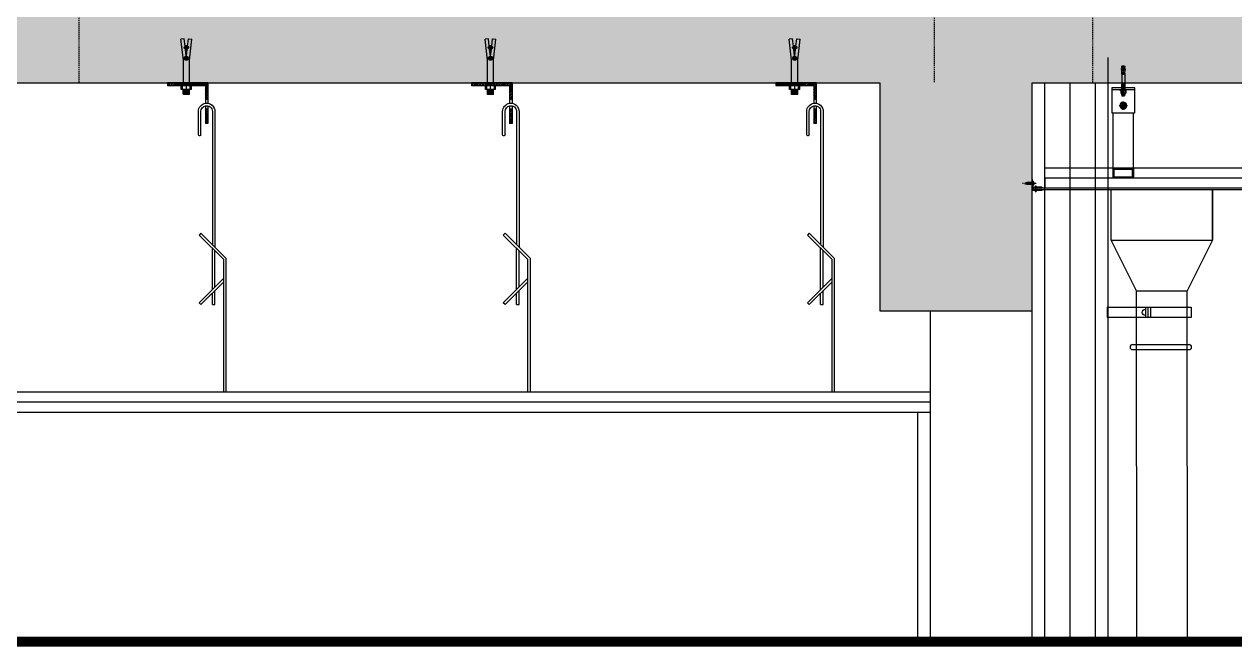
# Model space of a CAD drawing. Header units: inches. Extents: x 21 to 32698, y 13 to 3712.
# Drawn here: x 24511 to 24749.8, y 3074.3 to 3197.1 of the extents above; entities that cross this region are included whole.
import ezdxf

# ---------------------------------------------------------------- set-up
doc = ezdxf.new("R2010")
doc.units = ezdxf.units.IN
doc.header["$MEASUREMENT"] = 0
for name, pattern in [('CIZGI', [0.4, 0.25, -0.15]), ('DASHDOT', [1, 0.5, -0.25, 0, -0.25]), ('DASHED2', [0.375, 0.25, -0.125])]:
    doc.linetypes.add(name, pattern=pattern)
for name, color, linetype, lineweight in [('Z_MİM_$AUDIT_BAD_LAYER1', 8, 'Continuous', 25), ('Z_MİM_-KM-ALUMINIUM-09', 8, 'Continuous', 25), ('Z_MİM_-KM-CEILING', 8, 'Continuous', 25), ('Z_MİM_-KM-Gor-05', 8, 'Continuous', 25), ('Z_MİM_-KM-Gor-15', 8, 'Continuous', 25), ('Z_MİM_-KM-IRON-05', 8, 'Continuous', 25), ('Z_MİM_-KM-IRON-09', 8, 'Continuous', 25), ('Z_MİM_-KM-IZO-THERMAL-PATTERN', 8, 'Continuous', 25), ('Z_MİM_-KM-IZO-THERMAL-ROCKWOOL', 8, 'BATTING', 25), ('Z_MİM_-KM-PATTERN-STRC', 8, 'Continuous', 25), ('Z_MİM_-KM-ROOF-AŞIK', 8, 'Continuous', 25), ('Z_MİM_-KM-ROOF-MERTEK', 8, 'Continuous', 25), ('Z_MİM_-KM-STEEL-09', 8, 'Continuous', 25), ('Z_MİM_-KM-STRC-CONCRETE', 8, 'Continuous', 25), ('Z_MİM_-KM-WALL', 8, 'Continuous', 25), ('Z_MİM_-KM-WALL-PLASTER', 8, 'Continuous', 25), ('Z_MİM_00', 8, 'Continuous', 25), ('Z_MİM_2-0', 8, 'Continuous', 25), ('Z_MİM_3-1', 8, 'DASHED2', 25), ('Z_MİM_40-40-kt-kst', 8, 'Continuous', 25), ('Z_MİM__BM_Pafta', 8, 'Continuous', 25), ('Z_MİM_AX', 8, 'DASHDOT', 25), ('Z_MİM_GOR', 8, 'Continuous', 25), ('Z_MİM_OL', 8, 'Continuous', 25), ('Z_MİM_TARAMA', 8, 'Continuous', 25)]:
    doc.layers.add(name, color=color, linetype=linetype, lineweight=lineweight)
doc.linetypes.add('BATTING', pattern='A,0.00254,-2.54,[134,ltypeshp.shx,S=2.54,R=0,X=-2.54,Y=0],-5.08,[134,ltypeshp.shx,S=2.54,R=180,X=2.54,Y=0],-2.54', length=10.16254)

# ---------------------------------------------------------------- blocks, each defined once
blk = doc.blocks.new('*U11')
at = {"layer": 'Z_MİM_$AUDIT_BAD_LAYER1', "linetype": 'Continuous', "ltscale": 6}
h = blk.add_hatch(dxfattribs=at)
h.set_pattern_fill('ANSI32', color=256, scale=0.04, angle=90, style=0)
h.set_pattern_definition([(135, (-712958.51896, 773143.01754), (-0.26940768363, -0.26940768363), []), (135, (-712958.51896, 773143.19715), (-0.26940768363, -0.26940768363), [])])
h.paths.add_polyline_path([(3.37, -28.5), (3.87, -28.5), (3.87, -25.7), (11.37, -25.7), (11.37, -25.2), (3.37, -25.2)])
h.paths.add_polyline_path([(3.87, -30.4), (3.37, -30.4), (3.37, -33.2), (3.87, -33.2)])
at = {"layer": 'Z_MİM_40-40-kt-kst', "ltscale": 2}
for p, q in [((3.37, -25.2), (3.37, -29.12)), ((3.37, -25.2), (11.37, -25.2)), ((3.87, -25.7, 0), (3.87, -29.12, 0)), ((11.37, -25.7), (3.87, -25.7, 0)), ((11.37, -25.2), (11.37, -25.7)), ((3.37, -28.5), (3.87, -28.5, 0))]:
    blk.add_line(p, q, dxfattribs=at)
at = {"layer": 'Z_MİM_GOR', "ltscale": 50}
for p, q in [((2, -30.83, 0), (2, -57.6, 0)), ((2.5, -30.83, 0), (2.5, -57.1, 0)), ((3.37, -29.83), (3.37, -33.2)), ((3.37, -30.4), (3.87, -30.4, 0)), ((3.87, -29.83, 0), (3.87, -33.2, 0)), ((4.75, -35.43, 0), (4.75, -30.83, 0)), ((5.25, -35.43, 0), (5.25, -30.83, 0)), ((3.37, -33.2), (3.87, -33.2, 0)), ((4.95, -35.63, 0), (5.05, -35.63, 0)), ((-0.25, -59.85, 0), (4.75, -54.85, 0)), ((4.75, -54.85, 0), (5.1, -55.21, 0)), ((0.25, -60.06, 0), (5.1, -55.21, 0)), ((2, -65.49, 0), (2, -58.31, 0)), ((2.5, -65.99, 0), (2.5, -57.81, 0)), ((-0.25, -86.2, 0), (-0.25, -59.85, 0)), ((0.25, -86.2, 0), (0.25, -60.06, 0)), ((0.25, -63.74, 0), (5.1, -68.59, 0)), ((0.25, -64.44, 0), (4.75, -68.94, 0)), ((2, -68.94, 0), (2, -66.19, 0)), ((2.5, -68.94, 0), (2.5, -66.69, 0)), ((2.5, -68.94, 0), (2, -68.94, 0)), ((4.75, -68.94, 0), (5.1, -68.59, 0))]:
    blk.add_line(p, q, dxfattribs=at)
for centre, radius, start, end in [((3.62, -30.83, 0), 1.62, 82.241, 180), ((3.63, -30.83, 0), 1.13, 77.6064, 179.8657), ((3.62, -30.83, 0), 1.62, 0, 82.241), ((3.62, -30.83, 0), 1.12, 0, 78.7482), ((4.95, -35.43, 0), 0.2, 180, 270), ((5.05, -35.43, 0), 0.2, 270, 0)]:
    blk.add_arc(centre, radius, start, end, dxfattribs=at)
at = {"layer": 'Z_MİM_TARAMA'}
for p, q in [((7.22, -16.51), (6.55, -16.58)), ((7.02, -20.74), (6.55, -16.58)), ((7.38, -17.95), (7.22, -16.51)), ((7.87, -17.95), (8.03, -16.51)), ((8.03, -16.51), (8.69, -16.58)), ((8.22, -20.74), (8.69, -16.58)), ((7.2, -18.3), (8.06, -18.23)), ((7.22, -18.09), (7.99, -18.04)), ((7.34, -18.49), (7.97, -18.44)), ((7.37, -17.88), (7.88, -17.85)), ((7.6, -19.94), (7.44, -18.52)), ((7.46, -18.68), (7.79, -18.65)), ((7.48, -18.87), (7.77, -18.85)), ((7.51, -19.07), (7.74, -19.06)), ((7.64, -19.94), (7.8, -18.52)), ((7.02, -25.7), (7.02, -20.74)), ((7.22, -20.3), (8.01, -20.25)), ((7.26, -20.5), (8.01, -20.45)), ((7.3, -20.1), (7.9, -20.05)), ((7.43, -20.69), (7.87, -20.66)), ((7.53, -19.27), (7.72, -19.26)), ((7.55, -19.47), (7.7, -19.46)), ((7.57, -19.67), (7.67, -19.66)), ((7.59, -19.87), (7.65, -19.86)), ((8.22, -25.7), (8.22, -20.74)), ((6.62, -26.5), (6.62, -25.7)), ((6.62, -25.7), (8.62, -25.7)), ((6.86, -26.5), (6.86, -25.7)), ((7.62, -26.5), (7.62, -25.7)), ((8.38, -26.5), (8.38, -25.7)), ((8.62, -26.5), (8.62, -25.7)), ((6.62, -26.5), (8.62, -26.5)), ((6.95, -26.62), (8.37, -26.52)), ((6.95, -26.82), (8.37, -26.72)), ((6.95, -27.02), (8.37, -26.92)), ((6.95, -27.22), (8.37, -27.12)), ((6.95, -27.42), (8.37, -27.32)), ((7.02, -27.47), (7.02, -26.5)), ((7.02, -27.47), (8.22, -27.47)), ((8.22, -27.47), (8.22, -26.5))]:
    blk.add_line(p, q, dxfattribs=at)
for centre, radius, start, end in [((7.49, -18.23), 0.3, 111.7331, 261.1339), ((7.76, -18.23), 0.3, 278.8661, 68.2669), ((7.62, -20.34), 0.4, 92.8066, 87.1934)]:
    blk.add_arc(centre, radius, start, end, dxfattribs=at)
blk = doc.blocks.new('*U18')
for p, q in [((25.38, 2, 0), (8.84, 2, 0)), ((8.84, 2, 0), (8.84, 0, 0)), ((8.84, 1.2, 0), (8.84, 1.2, 0)), ((8.84, 0.8, 0), (8.84, 0.8, 0)), ((16.83, 2, 0), (16.83, 0, 0)), ((17.33, 2, 0), (17.33, 0, 0)), ((17.83, 2, 0), (17.83, 0, 0)), ((25.38, 2, 0), (25.38, 0, 0)), ((8.84, 0, 0), (25.38, 0, 0))]:
    blk.add_line(p, q)
blk.add_arc((17.83, 1, 0), 0.636, 270, 90)
blk = doc.blocks.new('DWEW')
at = {"layer": 'Z_MİM_-KM-IRON-09'}
for p, q in [((5884.37, -1773.09), (5893.37, -1773.09)), ((5884.37, -1773.09), (5884.37, -1774.09)), ((5887.86, -1772.76), (5889.87, -1772.76)), ((5887.86, -1772.76), (5887.86, -1773.09)), ((5889.87, -1772.76), (5889.87, -1773.09)), ((5915.37, -1773.09), (5924.37, -1773.09)), ((5919.12, -1772.76), (5921.13, -1772.76)), ((5919.12, -1772.76), (5919.12, -1773.09)), ((5921.13, -1772.76), (5921.13, -1773.09)), ((5924.37, -1773.09), (5924.37, -1774.09))]:
    blk.add_line(p, q, dxfattribs=at)
at = {"layer": 'Z_MİM_-KM-IRON-09', "linetype": 'CIZGI'}
for p, q in [((5888.87, -1773.09), (5888.87, -1789.09)), ((5920.12, -1773.09), (5920.12, -1789.09))]:
    blk.add_line(p, q, dxfattribs=at)
at = {"layer": 'Z_MİM_-KM-IRON-09'}
blk.add_lwpolyline([(5893.37, -1773.09), (5893.37, -1768.46), (5898.37, -1768.46), (5898.37, -1758.46), (5910.37, -1758.46), (5910.37, -1768.46), (5915.37, -1768.46), (5915.37, -1773.09)], dxfattribs=at)
for centre in [(5888.87, -1773.43), (5920.12, -1773.43)]:
    blk.add_arc(centre, 1.21, 33.597, 146.403, dxfattribs=at)
blk = doc.blocks.new('sdewe')
at = {"layer": 'Z_MİM_-KM-ROOF-AŞIK'}
blk.add_lwpolyline([(111607.99, -7528.56), (111617.99, -7528.56), (111617.99, -7518.56), (111607.99, -7518.56)], close=True, dxfattribs=at)
at = {"layer": 'Z_MİM_-KM-ROOF-MERTEK'}
for p, q in [((111622.99, -7528.56), (111602.99, -7528.56)), ((111602.99, -7528.56), (111602.99, -7533.19)), ((111622.99, -7528.56), (111622.99, -7533.19))]:
    blk.add_line(p, q, dxfattribs=at)
at = {"layer": 'Z_MİM_-KM-IRON-09', "xscale": -1}
blk.add_blockref('DWEW', (117517.36, -5759.1), dxfattribs=at)
blk = doc.blocks.new('VD')
at = {"layer": 'Z_MİM_2-0', "extrusion": (0.164399, -0.986394, 0)}
for points, elevation in [([(-0.2, 0), (4.1, 0)], -11.7), ([(3.9, 0), (-0.4, 0)], -10.3), ([(3.6, 0), (-0.6, 0)], -9), ([(3.4, 0), (-0.9, 0)], -7.6), ([(3.2, 0), (-1.1, 0)], -6.2), ([(2.9, 0), (-1.3, 0)], -4.8), ([(2.7, 0), (-1.6, 0)], -3.4), ([(2.5, 0), (-1.8, 0)], -2.1)]:
    blk.add_lwpolyline(points, dxfattribs=dict(at, elevation=elevation))
at = {"layer": 'Z_MİM_2-0'}
blk.add_lwpolyline([(-1.7, 13), (1.7, 13.6)], dxfattribs=at)
at = {"layer": 'Z_MİM_2-0', "extrusion": (0.950035, -0.312144, 0), "elevation": -5}
blk.add_lwpolyline([(10.2, 0), (15.1, 0)], dxfattribs=at)
at = {"layer": 'Z_MİM_2-0', "extrusion": (1, 0, 0)}
for points, elevation in [([(0.1, 0), (11.2, 0)], -1.5), ([(11.9, 0), (0.1, 0)], 1.6), ([(-2.7, 0), (-3.1, 0)], -0.5), ([(-3.1, 0), (-2.7, 0)], 0.5)]:
    blk.add_lwpolyline(points, dxfattribs=dict(at, elevation=elevation))
at = {"layer": 'Z_MİM_2-0', "extrusion": (0.065533, -0.99785, 0), "elevation": -0.9}
blk.add_lwpolyline([(-0.3, 0), (2.2, 0)], dxfattribs=at)
at = {"layer": 'Z_MİM_2-0', "extrusion": (0.932972, 0.359948, 0), "elevation": 5.7}
blk.add_lwpolyline([(14.9, 0), (10.6, 0)], dxfattribs=at)
at = {"layer": 'Z_MİM_2-0', "extrusion": (0, 1, 0)}
for points, elevation in [([(4.1, 0), (-4.1, 0)], -0.1), ([(-0.5, 0), (0.5, 0)], -2.7)]:
    blk.add_lwpolyline(points, dxfattribs=dict(at, elevation=elevation))
at = {"layer": 'Z_MİM_2-0'}
for centre, start, end in [((-1.7, 0.1), 270, 0), ((1.8, 0.1), 180, 270)]:
    blk.add_arc(centre, 0.2, start, end, dxfattribs=at)
at = {"layer": 'Z_MİM_2-0', "extrusion": (0, 0, -1)}
for centre, radius, start, end in [((1.3, -0.1), 2.82, 290.351, 0), ((0, 3.4), 6.5, 273.9761, 290.351), ((0, 3.4), 6.5, 249.649, 266.0239), ((-1.3, -0.1), 2.82, 180, 249.649)]:
    blk.add_arc(centre, radius, start, end, dxfattribs=at)
at = {"layer": 'Z_MİM_3-1', "extrusion": (0.469472, -0.882948, 0)}
blk.add_lwpolyline([(-1.3, 0), (0, 0)], dxfattribs=at)
at = {"layer": 'Z_MİM_3-1', "extrusion": (-0.469472, -0.882948, 0), "elevation": 0}
blk.add_lwpolyline([(0, 0), (1.3, 0)], dxfattribs=at)
at = {"layer": 'Z_MİM_3-1'}
for points in [[(-2.2, -2.7), (-1.1, -0.6)], [(-0.6, -3.1), (-0.5, -0.6)], [(-0.5, -3.1), (-0.3, -0.6)], [(0.5, -3.1), (0.4, -0.6)], [(0.6, -3.1), (0.5, -0.6)], [(1.1, -0.6), (2.2, -2.7)]]:
    blk.add_lwpolyline(points, dxfattribs=at)
at = {"layer": 'Z_MİM_3-1', "extrusion": (0.998869, -0.047542, 0), "elevation": -1.1}
blk.add_lwpolyline([(-3, 0), (-0.7, 0)], dxfattribs=at)
at = {"layer": 'Z_MİM_3-1', "extrusion": (0, 1, 0), "elevation": -0.6}
blk.add_lwpolyline([(1.1, 0), (-1.1, 0)], dxfattribs=at)
at = {"layer": 'Z_MİM_3-1', "extrusion": (0.998869, 0.047542, 0), "elevation": 1.1}
blk.add_lwpolyline([(-3, 0), (-0.7, 0)], dxfattribs=at)
at = {"layer": 'Z_MİM_AX', "extrusion": (1, 0, 0), "elevation": 0}
blk.add_lwpolyline([(-7.1, 0), (19.9, 0)], dxfattribs=at)
blk = doc.blocks.new('-KM_AL. PARAPET KAPLAMA')
at = {"elevation": 0.01}
blk.add_lwpolyline([(58, -36.15, -0.41126), (58.05, -36.1), (58.2, -36.05), (58.2, -36.1), (58.4, -36.05), (58.4, -36.1), (58.6, -36.05), (58.6, -36.1), (58.8, -36.05), (58.8, -36.1), (59, -36.05), (59, -36.1), (59.9, -36.1), (59.9, -35.7), (59, -35.7), (59, -35.75), (58.8, -35.7), (58.8, -35.75), (58.6, -35.7), (58.6, -35.75), (58.4, -35.7), (58.4, -35.75), (58.2, -35.7), (58.2, -35.75), (58.05, -35.7, -0.414214), (58, -35.65), (58, -35.65, -0.414214), (58.05, -35.6), (59.9, -35.6), (59.9, -34.05, -0.414214), (59.95, -34), (59.95, -34, -0.414214), (60, -34.05), (60, -36.15, -0.414214), (59.95, -36.2), (58, -36.15)], format="xyb", close=True, dxfattribs=at)
at = {"layer": 'Z_MİM_-KM-ALUMINIUM-09'}
blk.add_line((57.5, -33.8, -0.01), (57.5, -35.8, -0.01), dxfattribs=at)
for points, elevation in [([(-14.8, -35.8), (-14.8, -36), (-17, -36), (-17, 102.87), (-12.7, 102.87), (-12.7, 106.49), (-12.5, 106.49), (-12.5, 102.67), (-16.8, 102.67), (-16.8, -35.8), (59.79, -35.8)], 0.01), ([(59.79, -35.8), (59.79, -36), (-14.3, -36), (-14.3, -35.8)], -0.01)]:
    blk.add_lwpolyline(points, dxfattribs=dict(at, elevation=elevation))
at = {"layer": 'Z_MİM_-KM-Gor-05'}
for p, q in [((41.77, -11.65, 0), (41.66, -11.76, 0)), ((42.33, -11.76, 0), (41.66, -11.76, 0)), ((41.66, -11.76, 0), (41.66, -11.88, 0)), ((42.33, -11.76, 0), (41.66, -11.76, 0)), ((42.33, -11.88, 0), (41.66, -11.88, 0)), ((41.68, -11.95, 0), (41.66, -11.88, 0)), ((42.33, -11.88, 0), (41.66, -11.88, 0)), ((42.22, -11.65, 0), (41.77, -11.65, 0)), ((42.33, -11.76, 0), (42.22, -11.65, 0)), ((42.33, -11.88, 0), (42.31, -11.95, 0)), ((42.33, -11.76, 0), (42.33, -11.88, 0)), ((41.92, -12.43, 0), (41.63, -12.43, 0)), ((41.66, -13.13, 0), (41.63, -12.43, 0)), ((41.92, -12.43, 0), (41.63, -12.43, 0)), ((41.88, -12.23, 0), (41.64, -12.23, 0)), ((41.88, -12.23, 0), (41.64, -12.23, 0)), ((42.33, -13.13, 0), (41.66, -13.13, 0)), ((41.67, -13.15, 0), (41.67, -13.28, 0)), ((42.32, -13.15, 0), (41.67, -13.15, 0)), ((42.32, -13.28, 0), (41.67, -13.28, 0)), ((42.31, -11.95, 0), (41.68, -11.95, 0)), ((41.69, -12.13, 0), (41.68, -11.95, 0)), ((42.31, -11.95, 0), (41.68, -11.95, 0)), ((41.84, -12.13, 0), (41.69, -12.13, 0)), ((41.84, -12.13, 0), (41.69, -12.13, 0)), ((41.69, -13.28, 0), (41.69, -15.26, 0)), ((41.75, -12.94, 0), (41.74, -12.85, 0)), ((41.74, -12.85, 0), (41.74, -13.13, 0)), ((42.24, -12.85, 0), (41.74, -12.85, 0)), ((41.75, -12.94, 0), (41.75, -13.13, 0)), ((42.24, -12.94, 0), (41.75, -12.94, 0)), ((41.75, -13.13, 0), (41.75, -13.15, 0)), ((41.84, -12.13, 0), (41.84, -12.13, 0)), ((41.84, -12.13, 0), (41.84, -12.13, 0)), ((41.84, -12.14, 0), (41.84, -12.13, 0)), ((41.84, -12.14, 0), (41.84, -12.14, 0)), ((41.85, -12.14, 0), (41.84, -12.14, 0)), ((41.85, -12.14, 0), (41.85, -12.14, 0)), ((41.85, -12.15, 0), (41.85, -12.14, 0)), ((41.85, -12.15, 0), (41.85, -12.15, 0)), ((41.85, -12.16, 0), (41.85, -12.15, 0)), ((41.86, -12.17, 0), (41.85, -12.16, 0)), ((41.86, -12.17, 0), (41.86, -12.17, 0)), ((41.86, -12.18, 0), (41.86, -12.17, 0)), ((41.87, -12.19, 0), (41.86, -12.18, 0)), ((41.87, -12.19, 0), (41.87, -12.19, 0)), ((41.87, -12.2, 0), (41.87, -12.19, 0)), ((41.88, -12.21, 0), (41.87, -12.2, 0)), ((41.88, -12.22, 0), (41.88, -12.21, 0)), ((41.88, -12.23, 0), (41.88, -12.22, 0)), ((41.89, -12.25, 0), (41.88, -12.23, 0)), ((41.89, -12.26, 0), (41.89, -12.25, 0)), ((41.9, -12.28, 0), (41.89, -12.26, 0)), ((41.91, -12.3, 0), (41.9, -12.28, 0)), ((41.91, -12.32, 0), (41.91, -12.3, 0)), ((41.92, -12.34, 0), (41.91, -12.32, 0)), ((41.92, -12.36, 0), (41.92, -12.34, 0)), ((41.92, -12.37, 0), (41.92, -12.36, 0)), ((41.92, -12.38, 0), (41.92, -12.37, 0)), ((41.92, -12.4, 0), (41.92, -12.38, 0)), ((41.92, -12.41, 0), (41.92, -12.4, 0)), ((41.93, -12.6, 0), (41.92, -12.41, 0)), ((41.93, -12.61, 0), (41.93, -12.6, 0)), ((41.94, -12.61, 0), (41.93, -12.61, 0)), ((41.94, -12.62, 0), (41.94, -12.61, 0)), ((41.94, -12.63, 0), (41.94, -12.62, 0)), ((41.94, -12.62, 0), (41.94, -12.62, 0)), ((41.95, -12.64, 0), (41.94, -12.63, 0)), ((41.94, -12.63, 0), (41.94, -12.63, 0)), ((41.96, -12.65, 0), (41.95, -12.64, 0)), ((41.95, -12.64, 0), (41.95, -12.64, 0)), ((41.95, -12.64, 0), (41.95, -12.64, 0)), ((41.97, -12.65, 0), (41.96, -12.65, 0)), ((41.96, -12.65, 0), (41.96, -12.65, 0)), ((41.96, -12.65, 0), (41.96, -12.65, 0)), ((41.97, -12.66, 0), (41.97, -12.65, 0)), ((41.98, -12.66, 0), (41.97, -12.66, 0)), ((41.99, -12.66, 0), (41.98, -12.66, 0)), ((41.98, -12.66, 0), (41.98, -12.66, 0)), ((41.99, -12.66, 0), (41.99, -12.66, 0)), ((41.99, -12.66, 0), (41.99, -12.66, 0)), ((42, -12.66, 0), (41.99, -12.66, 0)), ((42.01, -12.66, 0), (42, -12.66, 0)), ((42, -12.66, 0), (42, -12.66, 0)), ((42.02, -12.66, 0), (42.01, -12.66, 0)), ((42.01, -12.66, 0), (42.01, -12.66, 0)), ((42.03, -12.65, 0), (42.02, -12.65, 0)), ((42.02, -12.65, 0), (42.02, -12.66, 0)), ((42.04, -12.64, 0), (42.03, -12.65, 0)), ((42.03, -12.65, 0), (42.03, -12.65, 0)), ((42.03, -12.65, 0), (42.03, -12.65, 0)), ((42.05, -12.63, 0), (42.04, -12.64, 0)), ((42.04, -12.64, 0), (42.04, -12.64, 0)), ((42.04, -12.64, 0), (42.04, -12.64, 0)), ((42.06, -12.61, 0), (42.05, -12.61, 0)), ((42.05, -12.61, 0), (42.05, -12.62, 0)), ((42.05, -12.62, 0), (42.05, -12.62, 0)), ((42.05, -12.62, 0), (42.05, -12.63, 0)), ((42.05, -12.63, 0), (42.05, -12.63, 0)), ((42.07, -12.42, 0), (42.06, -12.5, 0)), ((42.36, -12.43, 0), (42.06, -12.43, 0)), ((42.36, -12.43, 0), (42.06, -12.43, 0)), ((42.06, -12.5, 0), (42.06, -12.53, 0)), ((42.06, -12.53, 0), (42.06, -12.55, 0)), ((42.06, -12.55, 0), (42.06, -12.58, 0)), ((42.06, -12.58, 0), (42.06, -12.6, 0)), ((42.06, -12.6, 0), (42.06, -12.61, 0)), ((42.08, -12.32, 0), (42.07, -12.34, 0)), ((42.07, -12.34, 0), (42.07, -12.36, 0)), ((42.07, -12.36, 0), (42.07, -12.37, 0)), ((42.07, -12.37, 0), (42.07, -12.38, 0)), ((42.07, -12.38, 0), (42.07, -12.4, 0)), ((42.07, -12.4, 0), (42.07, -12.41, 0)), ((42.07, -12.41, 0), (42.07, -12.42, 0)), ((42.09, -12.28, 0), (42.08, -12.3, 0)), ((42.08, -12.3, 0), (42.08, -12.32, 0)), ((42.1, -12.25, 0), (42.09, -12.26, 0)), ((42.09, -12.26, 0), (42.09, -12.28, 0)), ((42.11, -12.23, 0), (42.1, -12.25, 0)), ((42.12, -12.2, 0), (42.11, -12.21, 0)), ((42.11, -12.21, 0), (42.11, -12.22, 0)), ((42.11, -12.22, 0), (42.11, -12.23, 0)), ((42.35, -12.23, 0), (42.11, -12.23, 0)), ((42.35, -12.23, 0), (42.11, -12.23, 0)), ((42.13, -12.17, 0), (42.12, -12.18, 0)), ((42.12, -12.18, 0), (42.12, -12.19, 0)), ((42.12, -12.19, 0), (42.12, -12.2, 0)), ((42.14, -12.15, 0), (42.13, -12.16, 0)), ((42.13, -12.16, 0), (42.13, -12.17, 0)), ((42.13, -12.17, 0), (42.13, -12.17, 0)), ((42.14, -12.14, 0), (42.14, -12.15, 0)), ((42.14, -12.14, 0), (42.14, -12.14, 0)), ((42.15, -12.14, 0), (42.14, -12.14, 0)), ((42.14, -12.15, 0), (42.14, -12.15, 0)), ((42.3, -12.13, 0), (42.15, -12.13, 0)), ((42.15, -12.13, 0), (42.15, -12.14, 0)), ((42.15, -12.13, 0), (42.15, -12.13, 0)), ((42.15, -12.13, 0), (42.15, -12.13, 0)), ((42.3, -12.13, 0), (42.15, -12.13, 0)), ((42.15, -12.14, 0), (42.15, -12.14, 0)), ((42.24, -12.85, 0), (42.24, -13.13, 0)), ((42.24, -12.85, 0), (42.24, -12.94, 0)), ((42.24, -12.94, 0), (42.24, -13.13, 0)), ((42.24, -13.13, 0), (42.24, -13.15, 0)), ((42.29, -13.28, 0), (42.29, -15.26, 0)), ((42.31, -11.95, 0), (42.3, -12.13, 0)), ((42.32, -13.15, 0), (42.32, -13.28, 0)), ((42.36, -12.43, 0), (42.33, -13.13, 0)), ((41.33, -16.3, 0), (41.33, -16.43, 0)), ((42.66, -16.3, 0), (41.33, -16.3, 0)), ((42.66, -16.43, 0), (41.33, -16.43, 0)), ((42.49, -16.43, 0), (41.49, -16.43, 0)), ((41.49, -16.43, 0), (41.49, -17.02, 0)), ((41.52, -16.45, 0), (41.49, -16.45, 0)), ((41.52, -16.45, 0), (41.49, -16.45, 0)), ((41.54, -16.44, 0), (41.52, -16.45, 0)), ((41.54, -16.44, 0), (41.52, -16.45, 0)), ((41.57, -16.44, 0), (41.54, -16.44, 0)), ((41.57, -16.44, 0), (41.54, -16.44, 0)), ((41.59, -16.44, 0), (41.57, -16.44, 0)), ((41.59, -16.44, 0), (41.57, -16.44, 0)), ((41.61, -16.43, 0), (41.59, -16.44, 0)), ((41.61, -16.43, 0), (41.59, -16.44, 0)), ((41.64, -16.43, 0), (41.61, -16.43, 0)), ((41.64, -16.43, 0), (41.61, -16.43, 0)), ((41.64, -16.3, 0), (41.64, -16.43, 0)), ((41.66, -16.43, 0), (41.64, -16.43, 0)), ((41.66, -16.43, 0), (41.64, -16.43, 0)), ((41.66, -15.26, 0), (41.66, -16.3, 0)), ((41.93, -15.26, 0), (41.66, -15.26, 0)), ((41.66, -16.3, 0), (41.66, -17.02, 0)), ((41.71, -16.47, 0), (41.66, -16.43, 0)), ((41.68, -16.43, 0), (41.66, -16.43, 0)), ((41.68, -16.43, 0), (41.66, -16.43, 0)), ((41.7, -16.43, 0), (41.68, -16.43, 0)), ((41.7, -16.43, 0), (41.68, -16.43, 0)), ((41.72, -16.43, 0), (41.7, -16.43, 0)), ((41.72, -16.43, 0), (41.7, -16.43, 0)), ((41.71, -16.47, 0), (41.71, -16.98, 0)), ((42.28, -16.47, 0), (41.71, -16.47, 0)), ((41.74, -16.43, 0), (41.72, -16.43, 0)), ((41.74, -16.43, 0), (41.72, -16.43, 0)), ((41.77, -16.43, 0), (41.74, -16.43, 0)), ((41.77, -16.43, 0), (41.74, -16.43, 0)), ((41.79, -16.43, 0), (41.77, -16.43, 0)), ((41.79, -16.43, 0), (41.77, -16.43, 0)), ((41.81, -16.43, 0), (41.79, -16.43, 0)), ((41.82, -16.43, 0), (41.79, -16.43, 0)), ((41.83, -16.43, 0), (41.81, -16.43, 0)), ((41.84, -16.43, 0), (41.82, -16.43, 0)), ((41.85, -16.43, 0), (41.83, -16.43, 0)), ((41.87, -16.43, 0), (41.84, -16.43, 0)), ((41.88, -16.43, 0), (41.85, -16.43, 0)), ((41.89, -16.43, 0), (41.87, -16.43, 0)), ((41.9, -16.44, 0), (41.88, -16.43, 0)), ((41.92, -16.44, 0), (41.89, -16.43, 0)), ((41.92, -16.44, 0), (41.9, -16.44, 0)), ((41.95, -16.44, 0), (41.92, -16.44, 0)), ((41.94, -16.44, 0), (41.92, -16.44, 0)), ((41.93, -15.24, 0), (41.93, -15.31, 0)), ((42.06, -15.24, 0), (41.93, -15.24, 0)), ((42.06, -15.26, 0), (41.93, -15.26, 0)), ((41.96, -15.31, 0), (41.93, -15.31, 0)), ((41.93, -15.43, 0), (41.93, -15.51, 0)), ((41.96, -15.43, 0), (41.93, -15.43, 0)), ((42.06, -15.51, 0), (41.93, -15.51, 0)), ((41.93, -15.52, 0), (41.93, -15.59, 0)), ((42.06, -15.52, 0), (41.93, -15.52, 0)), ((42.06, -15.59, 0), (41.93, -15.59, 0)), ((41.93, -15.61, 0), (41.93, -15.68, 0)), ((42.06, -15.61, 0), (41.93, -15.61, 0)), ((42, -15.68, 0), (41.93, -15.68, 0)), ((41.93, -15.78, 0), (41.93, -16.07, 0)), ((41.99, -15.78, 0), (41.93, -15.78, 0)), ((41.99, -16.07, 0), (41.93, -16.07, 0)), ((41.93, -16.08, 0), (41.93, -16.15, 0)), ((42.06, -16.08, 0), (41.93, -16.08, 0)), ((42.06, -16.15, 0), (41.93, -16.15, 0)), ((41.97, -16.45, 0), (41.94, -16.44, 0)), ((41.95, -15.26, 0), (41.95, -16.3, 0)), ((42.04, -16.3, 0), (41.95, -16.3, 0)), ((41.97, -16.45, 0), (41.95, -16.44, 0)), ((41.96, -15.31, 0), (41.96, -15.43, 0)), ((41.99, -16.45, 0), (41.97, -16.45, 0)), ((41.99, -16.45, 0), (41.97, -16.45, 0)), ((41.99, -15.78, 0), (41.99, -15.89, 0)), ((42.06, -15.89, 0), (41.99, -15.89, 0)), ((41.99, -15.96, 0), (41.99, -16.07, 0)), ((42.06, -15.96, 0), (41.99, -15.96, 0)), ((41.99, -16.45, 0), (41.99, -16.99, 0)), ((42.03, -16.45, 0), (41.99, -16.45, 0)), ((41.99, -16.45, 0), (41.99, -16.99, 0)), ((42.02, -16.45, 0), (41.99, -16.45, 0)), ((42, -15.68, 0), (42, -15.83, 0)), ((42.06, -15.83, 0), (42, -15.83, 0)), ((42.02, -15.31, 0), (42.02, -15.43, 0)), ((42.06, -15.31, 0), (42.02, -15.31, 0)), ((42.06, -15.43, 0), (42.02, -15.43, 0)), ((42.05, -16.44, 0), (42.02, -16.45, 0)), ((42.07, -16.44, 0), (42.03, -16.45, 0)), ((42.04, -15.26, 0), (42.04, -16.3, 0)), ((42.07, -16.44, 0), (42.05, -16.44, 0)), ((42.06, -15.24, 0), (42.06, -15.31, 0)), ((42.33, -15.26, 0), (42.06, -15.26, 0)), ((42.06, -15.43, 0), (42.06, -15.51, 0)), ((42.06, -15.52, 0), (42.06, -15.59, 0)), ((42.06, -15.61, 0), (42.06, -15.83, 0)), ((42.06, -15.89, 0), (42.06, -15.96, 0)), ((42.06, -16.08, 0), (42.06, -16.15, 0)), ((42.11, -16.43, 0), (42.07, -16.44, 0)), ((42.1, -16.43, 0), (42.07, -16.44, 0)), ((42.12, -16.43, 0), (42.1, -16.43, 0)), ((42.14, -16.43, 0), (42.11, -16.43, 0)), ((42.15, -16.43, 0), (42.12, -16.43, 0)), ((42.18, -16.43, 0), (42.14, -16.43, 0)), ((42.17, -16.43, 0), (42.15, -16.43, 0)), ((42.2, -16.43, 0), (42.17, -16.43, 0)), ((42.21, -16.43, 0), (42.18, -16.43, 0)), ((42.22, -16.43, 0), (42.2, -16.43, 0)), ((42.24, -16.43, 0), (42.21, -16.43, 0)), ((42.24, -16.43, 0), (42.22, -16.43, 0)), ((42.27, -16.43, 0), (42.24, -16.43, 0)), ((42.27, -16.43, 0), (42.24, -16.43, 0)), ((42.29, -16.43, 0), (42.27, -16.43, 0)), ((42.29, -16.43, 0), (42.27, -16.43, 0)), ((42.33, -16.43, 0), (42.28, -16.47, 0)), ((42.28, -16.47, 0), (42.28, -16.98, 0)), ((42.31, -16.43, 0), (42.29, -16.43, 0)), ((42.31, -16.43, 0), (42.29, -16.43, 0)), ((42.33, -16.43, 0), (42.31, -16.43, 0)), ((42.33, -16.43, 0), (42.31, -16.43, 0)), ((42.33, -15.26, 0), (42.33, -16.3, 0)), ((42.33, -16.3, 0), (42.33, -17.02, 0)), ((42.35, -16.43, 0), (42.33, -16.43, 0)), ((42.35, -16.43, 0), (42.33, -16.43, 0)), ((42.35, -16.3, 0), (42.35, -16.43, 0)), ((42.38, -16.43, 0), (42.35, -16.43, 0)), ((42.38, -16.43, 0), (42.35, -16.43, 0)), ((42.4, -16.44, 0), (42.38, -16.43, 0)), ((42.4, -16.44, 0), (42.38, -16.43, 0)), ((42.42, -16.44, 0), (42.4, -16.44, 0)), ((42.42, -16.44, 0), (42.4, -16.44, 0)), ((42.45, -16.44, 0), (42.42, -16.44, 0)), ((42.45, -16.44, 0), (42.42, -16.44, 0)), ((42.47, -16.45, 0), (42.45, -16.44, 0)), ((42.47, -16.45, 0), (42.45, -16.44, 0)), ((42.49, -16.45, 0), (42.47, -16.45, 0)), ((42.49, -16.45, 0), (42.47, -16.45, 0)), ((42.49, -16.43, 0), (42.49, -17.02, 0)), ((42.66, -16.3, 0), (42.66, -16.43, 0)), ((41.52, -17, 0), (41.49, -16.99, 0)), ((41.53, -17, 0), (41.49, -16.99, 0)), ((42.49, -17.02, 0), (41.49, -17.02, 0)), ((41.54, -17, 0), (41.52, -17, 0)), ((41.57, -17.01, 0), (41.53, -17, 0)), ((41.57, -17.01, 0), (41.54, -17, 0)), ((41.59, -17.01, 0), (41.57, -17.01, 0)), ((41.61, -17.01, 0), (41.57, -17.01, 0)), ((41.61, -17.01, 0), (41.59, -17.01, 0)), ((41.64, -17.02, 0), (41.61, -17.01, 0)), ((41.64, -17.02, 0), (41.61, -17.01, 0)), ((41.66, -17.02, 0), (41.64, -17.02, 0)), ((41.68, -17.02, 0), (41.64, -17.02, 0)), ((41.71, -16.98, 0), (41.66, -17.02, 0)), ((41.68, -17.02, 0), (41.66, -17.02, 0)), ((41.66, -17.02, 0), (41.66, -17.27, 0)), ((42.33, -17.27, 0), (41.66, -17.27, 0)), ((41.74, -17.4, 0), (41.66, -17.27, 0)), ((42.33, -17.27, 0), (41.66, -17.27, 0)), ((41.7, -17.02, 0), (41.68, -17.02, 0)), ((41.71, -17.02, 0), (41.68, -17.02, 0)), ((41.72, -17.02, 0), (41.7, -17.02, 0)), ((42.28, -16.98, 0), (41.71, -16.98, 0)), ((41.74, -17.02, 0), (41.71, -17.02, 0)), ((41.74, -17.02, 0), (41.72, -17.02, 0)), ((41.77, -17.02, 0), (41.74, -17.02, 0)), ((41.77, -17.02, 0), (41.74, -17.02, 0)), ((42.25, -17.4, 0), (41.74, -17.4, 0)), ((41.74, -17.4, 0), (41.74, -17.55, 0)), ((42.25, -17.4, 0), (41.74, -17.4, 0)), ((42.25, -17.55, 0), (41.74, -17.55, 0)), ((41.79, -17.02, 0), (41.77, -17.02, 0)), ((41.79, -17.02, 0), (41.77, -17.02, 0)), ((41.81, -17.02, 0), (41.79, -17.02, 0)), ((41.81, -17.02, 0), (41.79, -17.02, 0)), ((41.83, -17.02, 0), (41.81, -17.02, 0)), ((41.83, -17.02, 0), (41.81, -17.02, 0)), ((41.85, -17.02, 0), (41.83, -17.02, 0)), ((41.85, -17.02, 0), (41.83, -17.02, 0)), ((41.88, -17.01, 0), (41.85, -17.02, 0)), ((41.88, -17.01, 0), (41.85, -17.02, 0)), ((41.9, -17.01, 0), (41.88, -17.01, 0)), ((41.9, -17.01, 0), (41.88, -17.01, 0)), ((41.92, -17.01, 0), (41.9, -17.01, 0)), ((41.92, -17.01, 0), (41.9, -17.01, 0)), ((41.95, -17, 0), (41.92, -17.01, 0)), ((41.95, -17, 0), (41.92, -17.01, 0)), ((41.97, -17, 0), (41.95, -17, 0)), ((41.97, -17, 0), (41.95, -17, 0)), ((41.99, -16.99, 0), (41.97, -17, 0)), ((41.99, -16.99, 0), (41.97, -17, 0)), ((42.02, -17, 0), (41.99, -16.99, 0)), ((42.02, -17, 0), (41.99, -16.99, 0)), ((41.99, -20.28, 0), (41.99, -18.65, 0)), ((42.04, -17, 0), (42.02, -17, 0)), ((42.04, -17, 0), (42.02, -17, 0)), ((42.07, -17.01, 0), (42.04, -17, 0)), ((42.07, -17.01, 0), (42.04, -17, 0)), ((42.09, -17.01, 0), (42.07, -17.01, 0)), ((42.09, -17.01, 0), (42.07, -17.01, 0)), ((42.11, -17.01, 0), (42.09, -17.01, 0)), ((42.11, -17.01, 0), (42.09, -17.01, 0)), ((42.14, -17.02, 0), (42.11, -17.01, 0)), ((42.14, -17.02, 0), (42.11, -17.01, 0)), ((42.16, -17.02, 0), (42.14, -17.02, 0)), ((42.16, -17.02, 0), (42.14, -17.02, 0)), ((42.18, -17.02, 0), (42.16, -17.02, 0)), ((42.18, -17.02, 0), (42.16, -17.02, 0)), ((42.2, -17.02, 0), (42.18, -17.02, 0)), ((42.2, -17.02, 0), (42.18, -17.02, 0)), ((42.22, -17.02, 0), (42.2, -17.02, 0)), ((42.22, -17.02, 0), (42.2, -17.02, 0)), ((42.24, -17.02, 0), (42.22, -17.02, 0)), ((42.24, -17.02, 0), (42.22, -17.02, 0)), ((42.27, -17.02, 0), (42.24, -17.02, 0)), ((42.27, -17.02, 0), (42.24, -17.02, 0)), ((42.33, -17.27, 0), (42.25, -17.4, 0)), ((42.25, -17.4, 0), (42.25, -17.55, 0)), ((42.29, -17.02, 0), (42.27, -17.02, 0)), ((42.29, -17.02, 0), (42.27, -17.02, 0)), ((42.33, -17.02, 0), (42.28, -16.98, 0)), ((42.31, -17.02, 0), (42.29, -17.02, 0)), ((42.31, -17.02, 0), (42.29, -17.02, 0)), ((42.33, -17.02, 0), (42.31, -17.02, 0)), ((42.33, -17.02, 0), (42.31, -17.02, 0)), ((42.35, -17.02, 0), (42.33, -17.02, 0)), ((42.33, -17.02, 0), (42.33, -17.27, 0)), ((42.35, -17.02, 0), (42.33, -17.02, 0)), ((42.38, -17.01, 0), (42.35, -17.02, 0)), ((42.38, -17.01, 0), (42.35, -17.02, 0)), ((42.4, -17.01, 0), (42.38, -17.01, 0)), ((42.4, -17.01, 0), (42.38, -17.01, 0)), ((42.42, -17.01, 0), (42.4, -17.01, 0)), ((42.42, -17.01, 0), (42.4, -17.01, 0)), ((42.45, -17, 0), (42.42, -17.01, 0)), ((42.45, -17, 0), (42.42, -17.01, 0)), ((42.47, -17, 0), (42.45, -17, 0)), ((42.47, -17, 0), (42.45, -17, 0)), ((42.49, -16.99, 0), (42.47, -17, 0)), ((42.49, -16.99, 0), (42.47, -17, 0)), ((42.81, -19.47, 0), (41.18, -19.47, 0))]:
    blk.add_line(p, q, dxfattribs=at)
for radius in [0.667, 0.5, 0.254]:
    blk.add_circle((41.99, -19.47, 0), radius, dxfattribs=at)
for centre, radius, start, end in [((43.93, -12.49, 0), 2.3, 173.3311, 178.3584), ((41.81, -12.25, 0), 0.167, 133.0605, 171.2863), ((42.18, -12.25, 0), 0.167, 8.7137, 46.9395), ((40.06, -12.49, 0), 2.3, 1.6416, 6.6689)]:
    blk.add_arc(centre, radius, start, end, dxfattribs=at)
at = {"layer": 'Z_MİM_-KM-IRON-09', "elevation": 0.01}
for points in [[(44.26, -16), (44.26, -20.9), (39.73, -20.9), (39.73, -16)], [(44.26, -16), (44.26, -16.3), (39.73, -16.3), (39.73, -16)]]:
    blk.add_lwpolyline(points, close=True, dxfattribs=at)
at = {"layer": 'Z_MİM_-KM-STEEL-09'}
for p, q in [((40.01, -33.8, -0.01), (40.01, -20.9, 0)), ((44.01, -31.8, -0.01), (44.01, -20.9, 0)), ((-12.8, -31.8, -0.01), (57.5, -31.8, -0.01)), ((57.5, -33.8, -0.01), (57.5, -31.8, -0.01)), ((-14.8, -33.8, -0.01), (57.5, -33.8, -0.01))]:
    blk.add_line(p, q, dxfattribs=at)
at = {"layer": 'Z_MİM_-KM-STEEL-09', "elevation": 0.01}
for points in [[(44.01, -31.8), (40.01, -31.8), (40.01, -33.8), (44.01, -33.8)], [(43.81, -32), (40.21, -32), (40.21, -33.6), (43.81, -33.6)]]:
    blk.add_lwpolyline(points, close=True, dxfattribs=at)
at = {"layer": 'Z_MİM_OL', "xscale": 0.0500000000000001, "yscale": 0.0500000000000001, "zscale": 0.0500000000000001}
blk.add_blockref('VD', (59.25, -36.19, -0.01), dxfattribs=at)
at = {"layer": 'Z_MİM_OL', "xscale": 0.1000000000000002, "yscale": 0.1000000000000002, "zscale": 0.1000000000000002, "rotation": 270}
blk.add_blockref('VD', (59.9, -34.83, -0.01), dxfattribs=at)
blk = doc.blocks.new('-KM_Çatı B Kesiti1')
at = {"xscale": -1}
blk.add_blockref('-KM_AL. PARAPET KAPLAMA', (3920, 0), dxfattribs=at)
at = {"layer": 'Z_MİM_-KM-ROOF-AŞIK', "xscale": -1}
for p in [(115269.19, 7533.19), (115469.19, 7533.19)]:
    blk.add_blockref('sdewe', p, dxfattribs=at)

msp = doc.modelspace()

# ---------------------------------------------------------------- hatches: boundary and pattern name
at = {"layer": 'Z_MİM_-KM-PATTERN-STRC'}
msp.add_hatch(color=256, dxfattribs=at).paths.add_polyline_path([(20919.84, 3200.52), (20859.84, 3200.52), (20859.84, 3185.52), (20919.84, 3185.52), (20919.84, 3140.52), (20949.84, 3140.52), (20949.84, 3185.52), (21209.84, 3185.52), (21209.84, 3140.52), (21234.84, 3140.52), (21234.84, 3185.52), (21849.84, 3185.52), (21849.84, 3140.52), (21874.84, 3140.52), (21874.84, 3185.52), (22494.84, 3185.52), (22494.84, 3140.52), (22519.84, 3140.52), (22519.84, 3185.52), (23219.84, 3185.52), (23219.84, 3140.52), (23244.84, 3140.52), (23244.84, 3185.52), (23899.84, 3185.52), (23899.84, 3140.52), (23924.84, 3140.52), (23924.84, 3185.52), (24679.84, 3185.52), (24679.84, 3140.52), (24709.84, 3140.52), (24709.84, 3185.52), (24769.84, 3185.52), (24769.84, 3200.52), (24709.84, 3200.52)])

# ---------------------------------------------------------------- linework, layer by layer
at = {"layer": 'Z_MİM_-KM-CEILING'}
for points in [[(24689.84, 3122.52), (24214.8, 3122.52)], [(24689.84, 3120.52), (24214.8, 3120.52)]]:
    msp.add_lwpolyline(points, dxfattribs=at)
at = {"layer": 'Z_MİM_-KM-Gor-15'}
for p, q in [((24745.45, 3154.52), (24745.45, 3164.52)), ((24725.45, 3154.52), (24745.45, 3154.52)), ((24730.54, 3075.26), (24730.45, 3144.52)), ((24730.45, 3144.52), (24740.45, 3144.52)), ((24740.54, 3075.26), (24740.45, 3144.52)), ((24729.69, 3133.9), (24740.81, 3133.9)), ((24729.69, 3132.9), (24740.81, 3132.9))]:
    msp.add_line(p, q, dxfattribs=at)
msp.add_lwpolyline([(24730.45, 3144.52), (24725.45, 3154.52), (24725.45, 3164.52), (24745.45, 3164.52), (24745.45, 3154.52), (24740.45, 3144.52)], dxfattribs=at)
for centre, start, end in [((24729.69, 3133.4), 90, 270), ((24740.81, 3133.4), 270, 90)]:
    msp.add_arc(centre, 0.5, start, end, dxfattribs=at)
at = {"layer": 'Z_MİM_-KM-IRON-05'}
msp.add_lwpolyline([(24689.84, 3124.52), (24214.8, 3124.52)], dxfattribs=at)
at = {"layer": 'Z_MİM_-KM-IZO-THERMAL-PATTERN', "ltscale": 1.5}
msp.add_line((24722.34, 3075.26), (24722.34, 3185.52), dxfattribs=at)
at = {"layer": 'Z_MİM_-KM-IZO-THERMAL-ROCKWOOL', "ltscale": 0.4}
msp.add_line((24717.34, 3075.26), (24717.34, 3185.52), dxfattribs=at)
at = {"layer": 'Z_MİM_-KM-STRC-CONCRETE'}
msp.add_lwpolyline([(21874.84, 3185.52), (22494.84, 3185.52), (22494.84, 3140.52), (22519.84, 3140.52), (22519.84, 3185.52), (23219.84, 3185.52), (23219.84, 3140.52), (23244.84, 3140.52), (23244.84, 3185.52), (23899.84, 3185.52), (23899.84, 3140.52), (23924.84, 3140.52), (23924.84, 3185.52), (24679.84, 3185.52), (24679.84, 3140.52), (24709.84, 3140.52), (24709.84, 3185.52), (24769.84, 3185.52), (24769.84, 3200.52), (24709.84, 3200.52), (20919.84, 3200.52)], dxfattribs=at)
at = {"layer": 'Z_MİM_-KM-WALL'}
for p, q in [((24689.84, 3075.26), (24689.84, 3140.52)), ((24709.84, 3075.26), (24709.84, 3140.52))]:
    msp.add_line(p, q, dxfattribs=at)
at = {"layer": 'Z_MİM_-KM-WALL-PLASTER'}
for p, q in [((24724.84, 3075.26), (24724.84, 3190.52)), ((24712.34, 3075.26), (24712.34, 3185.52)), ((24687.34, 3075.26), (24687.34, 3120.52))]:
    msp.add_line(p, q, dxfattribs=at)

# ---------------------------------------------------------------- block references
at = {"layer": 'Z_MİM_-KM-CEILING', "xscale": -1}
for p in [(24550.65, 3210.72), (24610.65, 3210.72), (24670.65, 3210.72)]:
    msp.add_blockref('*U11', p, dxfattribs=at)
at = {"layer": 'Z_MİM_-KM-Gor-15', "xscale": -1}
msp.add_blockref('*U18', (24750.05, 3139.25), dxfattribs=at)

# ---------------------------------------------------------------- next in the draw order: block references
at = {"layer": 'Z_MİM_00'}
msp.add_blockref('-KM_Çatı B Kesiti1', (20849.84, 3200.52), dxfattribs=at)

# ---------------------------------------------------------------- next in the draw order: linework, layer by layer
at = {"layer": 'Z_MİM__BM_Pafta', "transparency": 33554687, "const_width": 2}
msp.add_lwpolyline([(20495.89, 3662.98), (25229.23, 3662.98), (25229.23, 3075.26), (20495.89, 3075.26)], close=True, dxfattribs=at)

doc.saveas('drawing.dxf')
